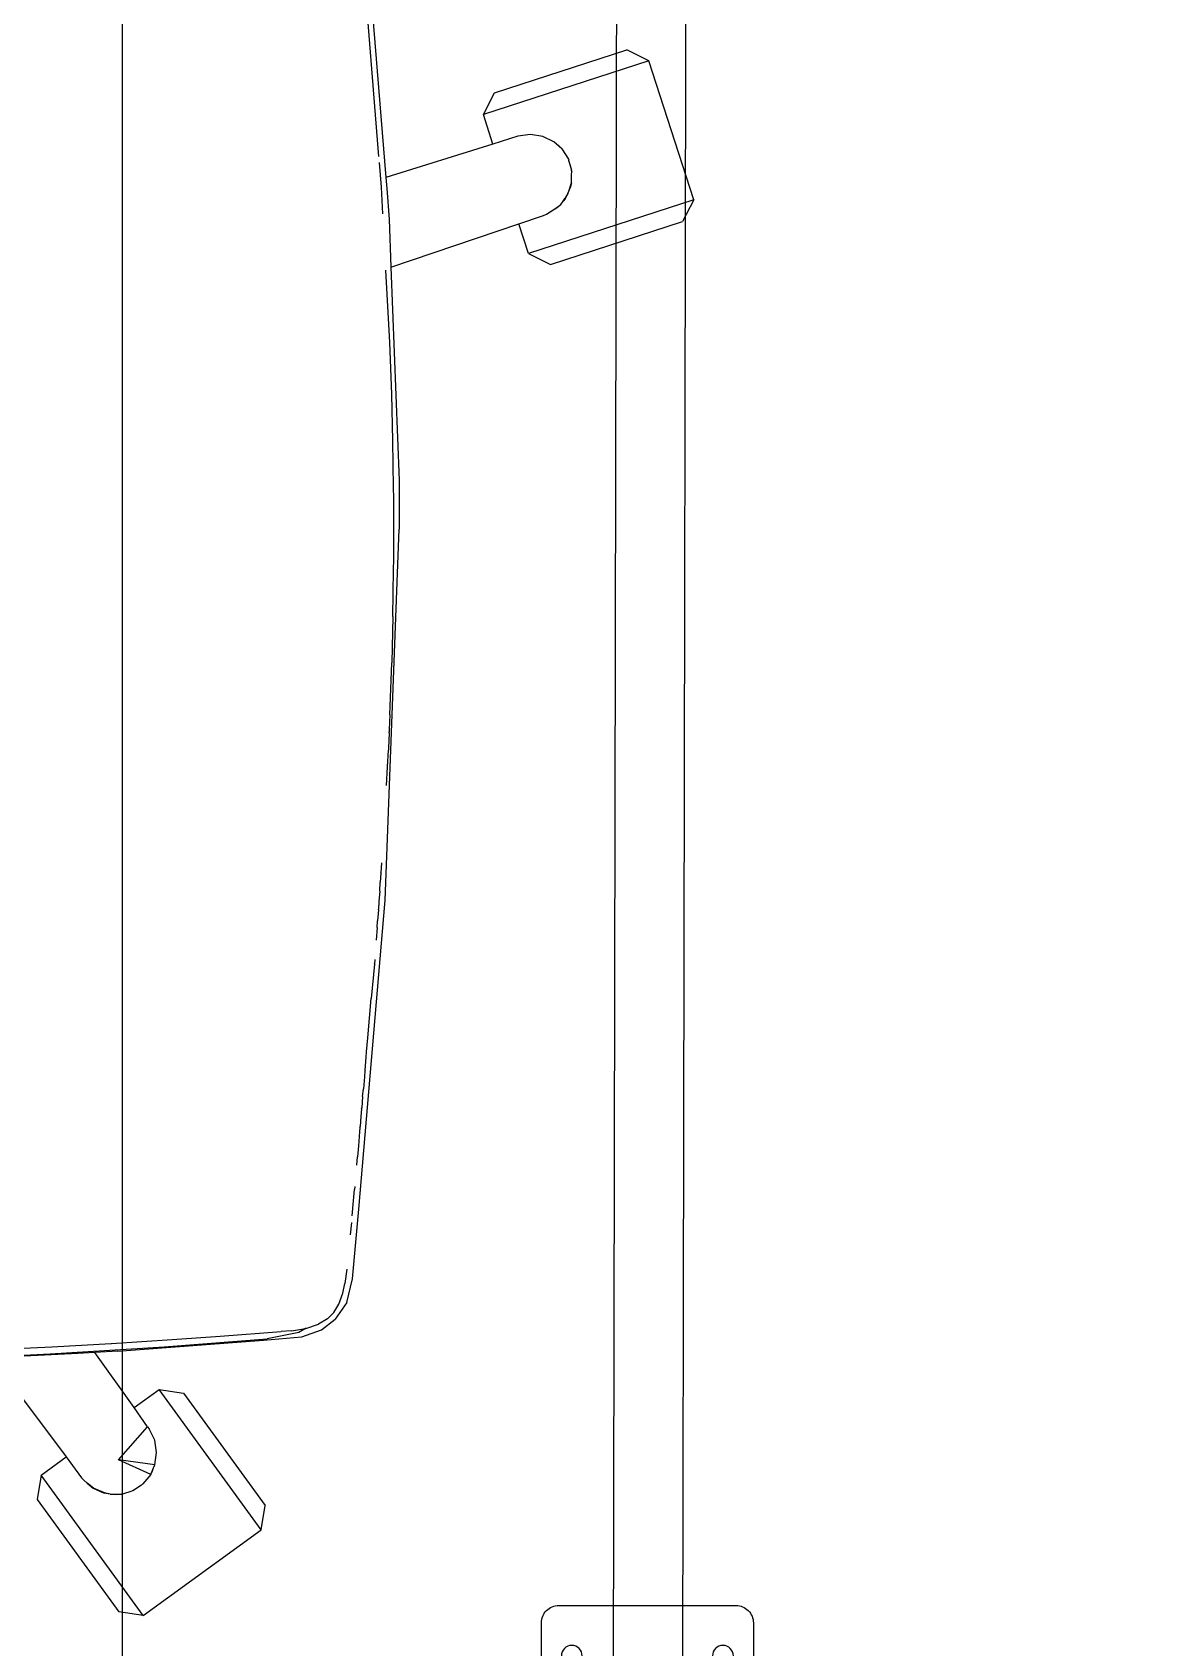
# Model space of a CAD drawing. Header units: millimetres. Extents: x 151130 to 215929, y 2134 to 34533.
# Drawn here: x 152233.6 to 152555.1, y 21872.6 to 22337.7 of the extents above; entities that cross this region are included whole.
import ezdxf

# ---------------------------------------------------------------- set-up
doc = ezdxf.new("R2010")
doc.units = ezdxf.units.MM
for name, color, linetype in [('2D', 7, 'Continuous'), ('MUEBLES', 8, 'Continuous'), ('OH CUBIERTA', 3, 'Continuous'), ('OH!-Furniture', 7, 'Continuous')]:
    doc.layers.add(name, color=color, linetype=linetype)

# ---------------------------------------------------------------- blocks, each defined once
blk = doc.blocks.new('CUR25.17090')
at = {"layer": 'OH CUBIERTA'}
blk.add_lwpolyline([(1700, 900), (1700, 0), (0, 0), (0, 900)], close=True, dxfattribs=at)
blk = doc.blocks.new('SP.LI.5LTS.090')
at = {"layer": '2D'}
blk.add_lwpolyline([(151, -309), (151, -321.5, 0.414214), (156, -326.5), (175, -326.5, 0.414214), (180, -321.5), (180, -270.5, 0.414214), (175, -265.5), (156, -265.5, 0.414214), (151, -270.5), (151, -283)], format="xyb", dxfattribs=at)
for centre in [(165.5, -274.25), (165.5, -317.75)]:
    blk.add_circle(centre, 3, dxfattribs=at)
blk = doc.blocks.new('SILLA YON')
for p, q in [((432, 270.64), (455.51, 303)), ((462.5, 304.11), (433.11, 263.66)), ((462.5, 304.11), (455.51, 303)), ((462.5, 304.11), (496.48, 279.42)), ((496.48, 279.42), (467.09, 238.97)), ((496.48, 279.42), (497.58, 272.44)), ((433.11, 263.66), (432, 270.64)), ((474.07, 240.08), (497.58, 272.44)), ((446.4, 265.92), (445.4, 265.11)), ((446.4, 265.92), (448.11, 267.41)), ((448.16, 267.36), (446.4, 265.92)), ((448.11, 267.41), (451.3, 268.85)), ((451.34, 268.73), (448.16, 267.36)), ((452.97, 269.14), (451.3, 268.85)), ((452.97, 269.14), (451.34, 268.73)), ((452.97, 269.14), (453.72, 269.14)), ((453.72, 269.14), (454.77, 269.26)), ((453.72, 269.14), (456.23, 269.12)), ((456.23, 269.12), (454.77, 269.26)), ((456.23, 269.12), (458.45, 268.44)), ((458.45, 268.44), (459.35, 268.2)), ((459.55, 268.1), (459.35, 268.2)), ((459.55, 268.1), (461.98, 266.49)), ((461.98, 266.49), (462.2, 266.39)), ((462.44, 266.18), (462.2, 266.39)), ((464.66, 263.51), (462.44, 266.18)), ((433.11, 263.66), (440.31, 258.42)), ((440.31, 258.42), (444.78, 264.43)), ((444.78, 264.43), (445.4, 265.11)), ((464.66, 263.51), (455.38, 259.2)), ((465.89, 260.66), (455.38, 259.2)), ((464.66, 263.51), (465.09, 262.74)), ((464.66, 263.51), (465.5, 261.57)), ((465.09, 262.74), (465.5, 261.57)), ((465.5, 261.57), (465.89, 260.66)), ((465.89, 260.66), (466.37, 257.18)), ((423.2, 235.45), (440.31, 258.42)), ((455.38, 259.2), (463.78, 249.7)), ((466.37, 257.18), (465.84, 253.57)), ((465.84, 253.57), (464.21, 250.31)), ((463.78, 249.7), (459.88, 244.21)), ((463.78, 249.7), (464.21, 250.31)), ((459.88, 244.21), (448.62, 228.31)), ((459.88, 244.21), (467.09, 238.97)), ((467.09, 238.97), (474.07, 240.08)), ((414.43, 229.79), (435.74, 228.69)), ((443.73, 228.62), (419.01, 229.82)), ((435.74, 228.69), (468.53, 226.74)), ((448.62, 228.31), (443.73, 228.62)), ((455.23, 227.91), (448.62, 228.31)), ((421.89, 227.4), (436.17, 226.71)), ((436.17, 226.71), (453.29, 225.76)), ((453.29, 225.76), (453.35, 225.75)), ((453.35, 225.75), (470.79, 224.64)), ((455.23, 227.91), (497.12, 224.81)), ((468.53, 226.74), (498.18, 224.45)), ((470.79, 224.64), (484.63, 223.67)), ((484.63, 223.67), (502.22, 222.3)), ((497.12, 224.81), (508.16, 223.86)), ((507.3, 222.6), (498.18, 224.45)), ((508.16, 223.86), (513.79, 221.83)), ((505.22, 222.06), (502.22, 222.3)), ((505.22, 222.06), (509.19, 221.46)), ((509.19, 221.46), (507.3, 222.6)), ((509.28, 221.45), (509.19, 221.46)), ((509.28, 221.45), (512.93, 220.22)), ((515.49, 218.65), (512.93, 220.22)), ((513.79, 221.83), (517.75, 218.76)), ((515.49, 218.65), (517.33, 216.79)), ((521.07, 213.9), (517.75, 218.76)), ((517.33, 216.79), (518.79, 214.45)), ((518.79, 214.45), (519.96, 211.21)), ((519.96, 211.21), (520.52, 208.5)), ((521.07, 213.9), (522.68, 207.1)), ((521.13, 204.36), (520.52, 208.5)), ((522.68, 207.1), (524.56, 187.04)), ((522.41, 190.9), (522.07, 194.49)), ((522.59, 188.98), (523.3, 181.45)), ((524.56, 187.04), (532.1, 98.1)), ((523.38, 180.56), (523.3, 181.45)), ((523.93, 174.36), (524.13, 172)), ((524.43, 168.87), (524.13, 172)), ((524.76, 164.8), (524.43, 168.87)), ((524.88, 163.6), (524.76, 164.8)), ((524.88, 163.6), (524.93, 163.36)), ((524.93, 163.36), (524.91, 163.27)), ((525.15, 160.4), (524.91, 163.27)), ((525.36, 158.16), (525.15, 160.4)), ((525.36, 158.16), (525.41, 157.89)), ((525.65, 154.65), (525.41, 157.89)), ((525.65, 154.65), (525.89, 152.47)), ((525.89, 152.47), (525.87, 152.38)), ((526.15, 148.97), (525.87, 152.38)), ((526.32, 147.22), (526.15, 148.97)), ((526.35, 147.09), (526.32, 147.22)), ((526.35, 147.09), (526.64, 143.32)), ((526.64, 143.32), (526.79, 141.74)), ((526.79, 141.74), (527.14, 137.69)), ((527.14, 137.69), (528.12, 126.43)), ((529.04, 116.56), (528.12, 126.43)), ((529.04, 116.56), (529.01, 116.39)), ((529.11, 115.22), (529.01, 116.39)), ((529.83, 105.98), (529.58, 109.65)), ((529.83, 105.98), (529.95, 104.05)), ((530.18, 100.83), (529.95, 104.05)), ((530.18, 100.83), (530.2, 100.72)), ((530.19, 100.68), (530.2, 100.72)), ((530.32, 98.47), (530.19, 100.68)), ((530.56, 95.47), (530.32, 98.47)), ((532.1, 98.1), (536.18, -8.78)), ((530.56, 95.47), (530.69, 92.91)), ((530.87, 90.32), (530.69, 92.91)), ((530.87, 90.32), (530.89, 90.22)), ((530.88, 90.18), (530.89, 90.22)), ((531.06, 87.34), (530.88, 90.18)), ((532.53, 65.05), (532.79, 59.68)), ((532.79, 59.68), (533.05, 54.94)), ((533.04, 54.32), (533.05, 54.94)), ((533.26, 49.9), (533.04, 54.32)), ((533.26, 49.9), (533.29, 49.66)), ((533.28, 49.58), (533.29, 49.66)), ((533.3, 48.94), (533.28, 49.58)), ((533.5, 44.72), (533.3, 48.94)), ((533.5, 44.72), (534.03, 29.8)), ((534.36, 16.37), (534.03, 29.8)), ((534.36, 16.37), (534.56, 2.93)), ((534.56, 2.93), (534.59, -0.1)), ((534.59, -0.1), (534.61, -3.12)), ((534.61, -3.12), (534.62, -6.15)), ((534.62, -6.15), (534.62, -8.89)), ((534.62, -8.89), (534.62, -11.63)), ((536.11, -22.7), (536.18, -8.78)), ((534.62, -11.63), (534.61, -14.65)), ((534.59, -17.68), (534.56, -20.71)), ((534.61, -14.65), (534.59, -17.68)), ((533.79, -84.17), (536.11, -22.7)), ((534.56, -20.71), (534.36, -34.15)), ((534.36, -34.15), (534.03, -47.57)), ((534.03, -47.57), (533.5, -62.5)), ((533.5, -62.5), (532.36, -83.27)), ((533.27, -98.01), (533.79, -84.17)), ((533.79, -84.17), (570.62, -96.62)), ((573.38, -88.15), (570.62, -96.62)), ((573.38, -88.15), (579.68, -84.94)), ((620.93, -103.6), (573.38, -88.15)), ((579.68, -84.94), (617.72, -97.3)), ((570.62, -96.62), (577.71, -99.02)), ((620.93, -103.6), (617.72, -97.3)), ((531.47, -99.49), (531.05, -107.19)), ((532.62, -106.85), (533.27, -98.01)), ((577.71, -99.02), (578.55, -99.4)), ((578.55, -99.4), (579.63, -100.09)), ((581.58, -101.27), (579.63, -100.09)), ((579.63, -100.09), (581.55, -101.33)), ((581.55, -101.33), (582.65, -102.2)), ((581.58, -101.27), (582.65, -102.2)), ((582.65, -102.2), (583.31, -103.17)), ((532.35, -110.02), (532.62, -106.85)), ((583.94, -103.86), (583.31, -103.17)), ((583.31, -103.17), (583.83, -103.93)), ((584.73, -105.35), (583.83, -103.93)), ((584.73, -105.35), (583.94, -103.86)), ((584.73, -105.35), (584.96, -106.06)), ((584.96, -106.06), (585.39, -107.03)), ((584.96, -106.06), (585.72, -108.45)), ((620.93, -103.6), (607.95, -143.55)), ((524.35, -206.72), (532.35, -110.02)), ((531.05, -107.19), (530.48, -114.27)), ((563.15, -119.63), (532.35, -110.02)), ((585.72, -108.45), (585.39, -107.03)), ((585.72, -108.45), (585.76, -110.78)), ((585.76, -110.78), (585.8, -111.71)), ((530.34, -116.04), (527.14, -155.64)), ((582.98, -118.21), (584.84, -115.27)), ((584.84, -115.27), (584.97, -114.98)), ((584.99, -114.74), (584.97, -114.98)), ((584.99, -114.74), (585.72, -112.12)), ((585.78, -111.91), (585.72, -112.12)), ((585.78, -111.91), (585.8, -111.71)), ((563.15, -119.63), (560.4, -128.1)), ((570.29, -121.86), (563.15, -119.63)), ((580.66, -120.25), (577.49, -121.79)), ((581.4, -119.61), (580.66, -120.25)), ((582.98, -118.21), (581.4, -119.61)), ((582.39, -118.85), (581.4, -119.61)), ((582.98, -118.21), (582.39, -118.85)), ((573.9, -122.4), (570.29, -121.86)), ((577.49, -121.79), (573.9, -122.4)), ((560.4, -128.1), (563.61, -134.4)), ((607.95, -143.55), (560.4, -128.1)), ((563.61, -134.4), (601.65, -146.76)), ((607.95, -143.55), (601.65, -146.76))]:
    blk.add_line(p, q)
blk = doc.blocks.new('MR6')
at = {"layer": 'MUEBLES'}
blk.add_lwpolyline([(-1646.16, -756), (-55.5, -759), (-55.5, -739), (-1646.16, -736)], close=True, dxfattribs=at)
at = {"xscale": -1}
blk.add_blockref('SP.LI.5LTS.090', (5, -453), dxfattribs=at)
at = {"layer": 'OH CUBIERTA'}
blk.add_blockref('CUR25.17090', (-1700, -900), dxfattribs=at)
at = {"layer": 'OH!-Furniture', "xscale": -1, "rotation": 270}
blk.add_blockref('SILLA YON', (-476.19, -1356.57, -3132), dxfattribs=at)

msp = doc.modelspace()

# ---------------------------------------------------------------- block references
at = {"color": 5, "rotation": 270}
msp.add_blockref('MR6', (153159.54, 21709.72), dxfattribs=at)

doc.saveas('drawing.dxf')
